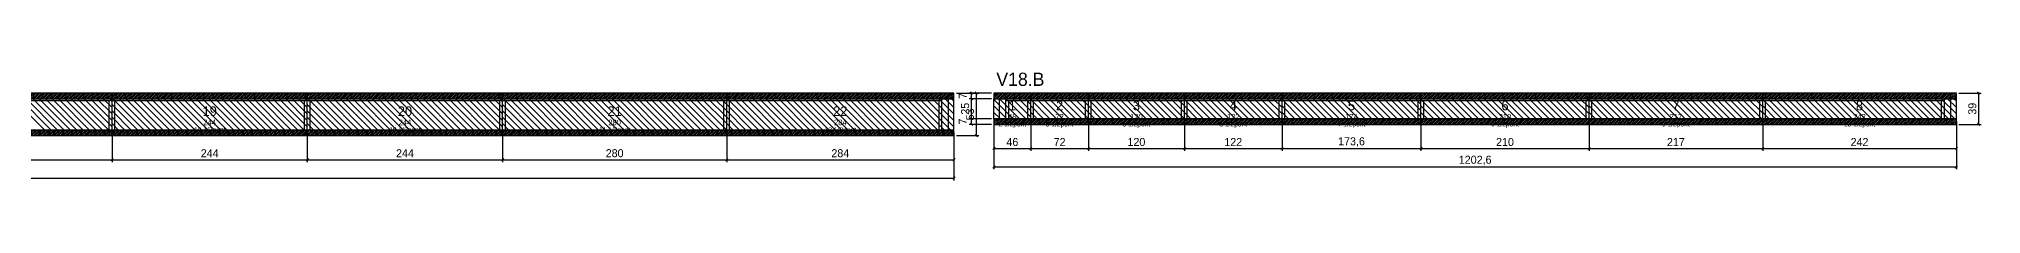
# Model space of a CAD drawing. Extents: x -69 to 4786, y -102 to 33.
# Drawn here: x 2358 to 4786, y -102 to 33 of the extents above; entities that cross this region are included whole.
import ezdxf
from ezdxf.enums import TextEntityAlignment as Align

# ---------------------------------------------------------------- set-up
doc = ezdxf.new("R2010")
doc.units = 0
for name, color, linetype in [('5', 5, 'Continuous'), ('COTA', 241, 'Continuous'), ('NOMENCLATURA', 7, 'Continuous'), ('Painéis', 200, 'Continuous'), ('Reaproveitamento', 30, 'Continuous'), ('SARR_2.2x7', 40, 'Continuous'), ('SARR_3.5x7', 81, 'Continuous'), ('SCO-___-LAJ', 224, 'Continuous'), ('texto', 7, 'Continuous')]:
    doc.layers.add(name, color=color, linetype=linetype)
doc.dimstyles.new('PAINEL', dxfattribs={"dimtxt": 10, "dimasz": 3, "dimexe": 3, "dimexo": 3, "dimgap": 3, "dimtad": 1, "dimblk": 'OBLIQUE', "dimblk1": 'OBLIQUE', "dimcen": 2.5, "dimclrd": 4, "dimclre": 4, "dimclrt": 240, "dimazin": 3, "dimtfac": 1, "dimtmove": 0, "dimatfit": 3})

# ---------------------------------------------------------------- blocks, each defined once
blk = doc.blocks.new('_OBLIQUE')
at = {"color": 0, "linetype": 'BYBLOCK'}
blk.add_line((-0.5, -0.5), (0.5, 0.5), dxfattribs=at)

msp = doc.modelspace()

# ---------------------------------------------------------------- hatches: boundary and pattern name
at = {"layer": 'COTA'}
h = msp.add_hatch(dxfattribs=at)
h.set_pattern_fill('ANSI31', scale=0.5)
h.paths.add_polyline_path([(2206, 0), (2450, 0), (2450, 7), (2206, 7)])
h = msp.add_hatch(dxfattribs=at)
h.set_pattern_fill('ANSI31', scale=0.5)
h.paths.add_polyline_path([(2450, 0), (2694, 0), (2694, 7), (2450, 7)])
h = msp.add_hatch(dxfattribs=at)
h.set_pattern_fill('ANSI31', scale=0.5)
h.paths.add_polyline_path([(2694, 0), (2938, 0), (2938, 7), (2694, 7)])
h = msp.add_hatch(dxfattribs=at)
h.set_pattern_fill('ANSI31', scale=0.5)
h.paths.add_polyline_path([(2938, 0), (3218, 0), (3218, 7), (2938, 7)])
h = msp.add_hatch(dxfattribs=at)
h.set_pattern_fill('ANSI31', scale=0.5)
h.paths.add_polyline_path([(3218, 0), (3502, 0), (3502, 7), (3218, 7)])
h = msp.add_hatch(dxfattribs=at)
h.set_pattern_fill('ANSI31', scale=0.5)
h.paths.add_polyline_path([(3552, 0), (3598, 0), (3598, 7), (3552, 7)])
h = msp.add_hatch(dxfattribs=at)
h.set_pattern_fill('ANSI31', scale=0.5)
h.paths.add_polyline_path([(3598, 0), (3670, 0), (3670, 7), (3598, 7)])
h = msp.add_hatch(dxfattribs=at)
h.set_pattern_fill('ANSI31', scale=0.5)
h.paths.add_polyline_path([(3670, 0), (3790, 0), (3790, 7), (3670, 7)])
h = msp.add_hatch(dxfattribs=at)
h.set_pattern_fill('ANSI31', scale=0.5)
h.paths.add_polyline_path([(3790, 0), (3912, 0), (3912, 7), (3790, 7)])
h = msp.add_hatch(dxfattribs=at)
h.set_pattern_fill('ANSI31', scale=0.5)
h.paths.add_polyline_path([(3912, 0), (4085.6, 0), (4085.6, 7), (3912, 7)])
h = msp.add_hatch(dxfattribs=at)
h.set_pattern_fill('ANSI31', scale=0.5)
h.paths.add_polyline_path([(4085.6, 0), (4295.6, 0), (4295.6, 7), (4085.6, 7)])
h = msp.add_hatch(dxfattribs=at)
h.set_pattern_fill('ANSI31', scale=0.5)
h.paths.add_polyline_path([(4295.6, 0), (4512.6, 0), (4512.6, 7), (4295.6, 7)])
h = msp.add_hatch(dxfattribs=at)
h.set_pattern_fill('ANSI31', scale=0.5)
h.paths.add_polyline_path([(4512.6, 0), (4754.6, 0), (4754.6, 7), (4512.6, 7)])
h = msp.add_hatch(dxfattribs=at)
h.set_pattern_fill('ANSI31', scale=0.5)
h.paths.add_polyline_path([(2206, -46), (2450, -46), (2450, -39), (2206, -39)])
h = msp.add_hatch(dxfattribs=at)
h.set_pattern_fill('ANSI31', scale=0.5)
h.paths.add_polyline_path([(2450, -46), (2694, -46), (2694, -39), (2450, -39)])
h = msp.add_hatch(dxfattribs=at)
h.set_pattern_fill('ANSI31', scale=0.5)
h.paths.add_polyline_path([(2694, -46), (2938, -46), (2938, -39), (2694, -39)])
h = msp.add_hatch(dxfattribs=at)
h.set_pattern_fill('ANSI31', scale=0.5)
h.paths.add_polyline_path([(2938, -46), (3218, -46), (3218, -39), (2938, -39)])
h = msp.add_hatch(dxfattribs=at)
h.set_pattern_fill('ANSI31', scale=0.5)
h.paths.add_polyline_path([(3218, -46), (3502, -46), (3502, -39), (3218, -39)])
h = msp.add_hatch(dxfattribs=at)
h.set_pattern_fill('ANSI31', scale=0.5)
h.paths.add_polyline_path([(3552, -32), (3598, -32), (3598, -25), (3552, -25)])
h = msp.add_hatch(dxfattribs=at)
h.set_pattern_fill('ANSI31', scale=0.5)
h.paths.add_polyline_path([(3598, -32), (3670, -32), (3670, -25), (3598, -25)])
h = msp.add_hatch(dxfattribs=at)
h.set_pattern_fill('ANSI31', scale=0.5)
h.paths.add_polyline_path([(3670, -32), (3790, -32), (3790, -25), (3670, -25)])
h = msp.add_hatch(dxfattribs=at)
h.set_pattern_fill('ANSI31', scale=0.5)
h.paths.add_polyline_path([(3790, -32), (3912, -32), (3912, -25), (3790, -25)])
h = msp.add_hatch(dxfattribs=at)
h.set_pattern_fill('ANSI31', scale=0.5)
h.paths.add_polyline_path([(3912, -32), (4085.6, -32), (4085.6, -25), (3912, -25)])
h = msp.add_hatch(dxfattribs=at)
h.set_pattern_fill('ANSI31', scale=0.5)
h.paths.add_polyline_path([(4085.6, -32), (4295.6, -32), (4295.6, -25), (4085.6, -25)])
h = msp.add_hatch(dxfattribs=at)
h.set_pattern_fill('ANSI31', scale=0.5)
h.paths.add_polyline_path([(4295.6, -32), (4512.6, -32), (4512.6, -25), (4295.6, -25)])
h = msp.add_hatch(dxfattribs=at)
h.set_pattern_fill('ANSI31', scale=0.5)
h.paths.add_polyline_path([(4512.6, -32), (4754.6, -32), (4754.6, -25), (4512.6, -25)])

# ---------------------------------------------------------------- linework, layer by layer
at = {"layer": 'Painéis'}
for p, q in [((2206, 0), (2450, 0)), ((2450, -39), (2450, 0)), ((2450, -39), (2450, 0)), ((2450, 0), (2694, 0)), ((2450, -39), (2450, 0)), ((2694, -39), (2694, 0)), ((2694, -39), (2694, 0)), ((2694, 0), (2938, 0)), ((2694, -39), (2694, 0)), ((2938, -39), (2938, 0)), ((2938, -39), (2938, 0)), ((2938, 0), (3218, 0)), ((2938, -39), (2938, 0)), ((3218, -39), (3218, 0)), ((3218, -39), (3218, 0)), ((3218, 0), (3502, 0)), ((3218, -39), (3218, 0)), ((3502, -39), (3502, 0)), ((3552, 0), (3598, 0)), ((3552, -25), (3552, 0)), ((3598, -25), (3598, 0)), ((3598, -25), (3598, 0)), ((3598, 0), (3670, 0)), ((3598, -25), (3598, 0)), ((3670, -25), (3670, 0)), ((3670, -25), (3670, 0)), ((3670, 0), (3790, 0)), ((3670, -25), (3670, 0)), ((3790, -25), (3790, 0)), ((3790, -25), (3790, 0)), ((3790, 0), (3912, 0)), ((3790, -25), (3790, 0)), ((3912, -25), (3912, 0)), ((3912, -25), (3912, 0)), ((3912, 0), (4085.6, 0)), ((3912, -25), (3912, 0)), ((4085.6, -25), (4085.6, 0)), ((4085.6, -25), (4085.6, 0)), ((4085.6, 0), (4295.6, 0)), ((4085.6, -25), (4085.6, 0)), ((4295.6, -25), (4295.6, 0)), ((4295.6, -25), (4295.6, 0)), ((4295.6, 0), (4512.6, 0)), ((4295.6, -25), (4295.6, 0)), ((4512.6, -25), (4512.6, 0)), ((4512.6, -25), (4512.6, 0)), ((4512.6, 0), (4754.6, 0)), ((4512.6, -25), (4512.6, 0)), ((4754.6, -25), (4754.6, 0)), ((2206, -39), (2450, -39)), ((2450, -39), (2694, -39)), ((2694, -39), (2938, -39)), ((2938, -39), (3218, -39)), ((3218, -39), (3502, -39)), ((3552, -25), (3598, -25)), ((3598, -25), (3670, -25)), ((3670, -25), (3790, -25)), ((3790, -25), (3912, -25)), ((3912, -25), (4085.6, -25)), ((4085.6, -25), (4295.6, -25)), ((4295.6, -25), (4512.6, -25)), ((4512.6, -25), (4754.6, -25))]:
    msp.add_line(p, q, dxfattribs=at)
at = {"layer": 'Reaproveitamento', "color": 30}
for p, q in [((2366, -39), (2327, 0)), ((2374, -39), (2335, 0)), ((2382, -39), (2343, 0)), ((2390, -39), (2351, 0)), ((2398, -39), (2359, 0)), ((2406, -39), (2367, 0)), ((2414, -39), (2375, 0)), ((2422, -39), (2383, 0)), ((2430, -39), (2391, 0)), ((2438, -39), (2399, 0)), ((2446, -39), (2407, 0)), ((2450, -35), (2415, 0)), ((2450, -27), (2423, 0)), ((2450, -19), (2431, 0)), ((2450, -11), (2439, 0)), ((2450, -3), (2447, 0)), ((2490, -39), (2451, 0)), ((2498, -39), (2459, 0)), ((2506, -39), (2467, 0)), ((2514, -39), (2475, 0)), ((2522, -39), (2483, 0)), ((2530, -39), (2491, 0)), ((2538, -39), (2499, 0)), ((2546, -39), (2507, 0)), ((2554, -39), (2515, 0)), ((2562, -39), (2523, 0)), ((2570, -39), (2531, 0)), ((2578, -39), (2539, 0)), ((2586, -39), (2547, 0)), ((2594, -39), (2555, 0)), ((2602, -39), (2563, 0)), ((2610, -39), (2571, 0)), ((2618, -39), (2579, 0)), ((2626, -39), (2587, 0)), ((2634, -39), (2595, 0)), ((2642, -39), (2603, 0)), ((2650, -39), (2611, 0)), ((2658, -39), (2619, 0)), ((2666, -39), (2627, 0)), ((2674, -39), (2635, 0)), ((2682, -39), (2643, 0)), ((2690, -39), (2651, 0)), ((2694, -35), (2659, 0)), ((2694, -27), (2667, 0)), ((2694, -19), (2675, 0)), ((2694, -11), (2683, 0)), ((2694, -3), (2691, 0)), ((2734, -39), (2695, 0)), ((2742, -39), (2703, 0)), ((2750, -39), (2711, 0)), ((2758, -39), (2719, 0)), ((2766, -39), (2727, 0)), ((2774, -39), (2735, 0)), ((2782, -39), (2743, 0)), ((2790, -39), (2751, 0)), ((2798, -39), (2759, 0)), ((2806, -39), (2767, 0)), ((2814, -39), (2775, 0)), ((2822, -39), (2783, 0)), ((2830, -39), (2791, 0)), ((2838, -39), (2799, 0)), ((2846, -39), (2807, 0)), ((2854, -39), (2815, 0)), ((2862, -39), (2823, 0)), ((2870, -39), (2831, 0)), ((2878, -39), (2839, 0)), ((2886, -39), (2847, 0)), ((2894, -39), (2855, 0)), ((2902, -39), (2863, 0)), ((2910, -39), (2871, 0)), ((2918, -39), (2879, 0)), ((2926, -39), (2887, 0)), ((2934, -39), (2895, 0)), ((2938, -35), (2903, 0)), ((2938, -27), (2911, 0)), ((2938, -19), (2919, 0)), ((2938, -11), (2927, 0)), ((2938, -3), (2935, 0)), ((2978, -39), (2939, 0)), ((2986, -39), (2947, 0)), ((2994, -39), (2955, 0)), ((3002, -39), (2963, 0)), ((3010, -39), (2971, 0)), ((3018, -39), (2979, 0)), ((3026, -39), (2987, 0)), ((3034, -39), (2995, 0)), ((3042, -39), (3003, 0)), ((3050, -39), (3011, 0)), ((3058, -39), (3019, 0)), ((3066, -39), (3027, 0)), ((3074, -39), (3035, 0)), ((3082, -39), (3043, 0)), ((3090, -39), (3051, 0)), ((3098, -39), (3059, 0)), ((3106, -39), (3067, 0)), ((3114, -39), (3075, 0)), ((3122, -39), (3083, 0)), ((3130, -39), (3091, 0)), ((3138, -39), (3099, 0)), ((3146, -39), (3107, 0)), ((3154, -39), (3115, 0)), ((3162, -39), (3123, 0)), ((3170, -39), (3131, 0)), ((3178, -39), (3139, 0)), ((3186, -39), (3147, 0)), ((3194, -39), (3155, 0)), ((3202, -39), (3163, 0)), ((3210, -39), (3171, 0)), ((3218, -39), (3179, 0)), ((3218, -31), (3187, 0)), ((3218, -23), (3195, 0)), ((3218, -15), (3203, 0)), ((3218, -7), (3211, 0)), ((3258, -39), (3219, 0)), ((3266, -39), (3227, 0)), ((3274, -39), (3235, 0)), ((3282, -39), (3243, 0)), ((3290, -39), (3251, 0)), ((3298, -39), (3259, 0)), ((3306, -39), (3267, 0)), ((3314, -39), (3275, 0)), ((3322, -39), (3283, 0)), ((3330, -39), (3291, 0)), ((3338, -39), (3299, 0)), ((3346, -39), (3307, 0)), ((3354, -39), (3315, 0)), ((3362, -39), (3323, 0)), ((3370, -39), (3331, 0)), ((3378, -39), (3339, 0)), ((3386, -39), (3347, 0)), ((3394, -39), (3355, 0)), ((3402, -39), (3363, 0)), ((3410, -39), (3371, 0)), ((3418, -39), (3379, 0)), ((3426, -39), (3387, 0)), ((3434, -39), (3395, 0)), ((3442, -39), (3403, 0)), ((3450, -39), (3411, 0)), ((3458, -39), (3419, 0)), ((3466, -39), (3427, 0)), ((3474, -39), (3435, 0)), ((3482, -39), (3443, 0)), ((3490, -39), (3451, 0)), ((3498, -39), (3459, 0)), ((3502, -35), (3467, 0)), ((3502, -27), (3475, 0)), ((3502, -19), (3483, 0)), ((3502, -11), (3491, 0)), ((3502, -3), (3499, 0)), ((3584, -25), (3559, 0)), ((3592, -25), (3567, 0)), ((3598, -23), (3575, 0)), ((3598, -15), (3583, 0)), ((3598, -7), (3591, 0)), ((3630, -25), (3605, 0)), ((3638, -25), (3613, 0)), ((3646, -25), (3621, 0)), ((3654, -25), (3629, 0)), ((3662, -25), (3637, 0)), ((3670, -25), (3645, 0)), ((3670, -17), (3653, 0)), ((3670, -9), (3661, 0)), ((3670, -1), (3669, 0)), ((3702, -25), (3677, 0)), ((3710, -25), (3685, 0)), ((3718, -25), (3693, 0)), ((3726, -25), (3701, 0)), ((3734, -25), (3709, 0)), ((3742, -25), (3717, 0)), ((3750, -25), (3725, 0)), ((3758, -25), (3733, 0)), ((3766, -25), (3741, 0)), ((3774, -25), (3749, 0)), ((3782, -25), (3757, 0)), ((3790, -25), (3765, 0)), ((3790, -17), (3773, 0)), ((3790, -9), (3781, 0)), ((3790, -1), (3789, 0)), ((3822, -25), (3797, 0)), ((3830, -25), (3805, 0)), ((3838, -25), (3813, 0)), ((3846, -25), (3821, 0)), ((3854, -25), (3829, 0)), ((3862, -25), (3837, 0)), ((3870, -25), (3845, 0)), ((3878, -25), (3853, 0)), ((3886, -25), (3861, 0)), ((3894, -25), (3869, 0)), ((3902, -25), (3877, 0)), ((3910, -25), (3885, 0)), ((3912, -19), (3893, 0)), ((3912, -11), (3901, 0)), ((3912, -3), (3909, 0)), ((3944, -25), (3919, 0)), ((3952, -25), (3927, 0)), ((3960, -25), (3935, 0)), ((3968, -25), (3943, 0)), ((3976, -25), (3951, 0)), ((3984, -25), (3959, 0)), ((3992, -25), (3967, 0)), ((4000, -25), (3975, 0)), ((4008, -25), (3983, 0)), ((4016, -25), (3991, 0)), ((4024, -25), (3999, 0)), ((4032, -25), (4007, 0)), ((4040, -25), (4015, 0)), ((4048, -25), (4023, 0)), ((4056, -25), (4031, 0)), ((4064, -25), (4039, 0)), ((4072, -25), (4047, 0)), ((4080, -25), (4055, 0)), ((4085.6, -22.6), (4063, 0)), ((4085.6, -14.6), (4071, 0)), ((4085.6, -6.6), (4079, 0)), ((4117.6, -25), (4092.6, 0)), ((4125.6, -25), (4100.6, 0)), ((4133.6, -25), (4108.6, 0)), ((4141.6, -25), (4116.6, 0)), ((4149.6, -25), (4124.6, 0)), ((4157.6, -25), (4132.6, 0)), ((4165.6, -25), (4140.6, 0)), ((4173.6, -25), (4148.6, 0)), ((4181.6, -25), (4156.6, 0)), ((4189.6, -25), (4164.6, 0)), ((4197.6, -25), (4172.6, 0)), ((4205.6, -25), (4180.6, 0)), ((4213.6, -25), (4188.6, 0)), ((4221.6, -25), (4196.6, 0)), ((4229.6, -25), (4204.6, 0)), ((4237.6, -25), (4212.6, 0)), ((4245.6, -25), (4220.6, 0)), ((4253.6, -25), (4228.6, 0)), ((4261.6, -25), (4236.6, 0)), ((4269.6, -25), (4244.6, 0)), ((4277.6, -25), (4252.6, 0)), ((4285.6, -25), (4260.6, 0)), ((4293.6, -25), (4268.6, 0)), ((4295.6, -19), (4276.6, 0)), ((4295.6, -11), (4284.6, 0)), ((4295.6, -3), (4292.6, 0)), ((4327.6, -25), (4302.6, 0)), ((4335.6, -25), (4310.6, 0)), ((4343.6, -25), (4318.6, 0)), ((4351.6, -25), (4326.6, 0)), ((4359.6, -25), (4334.6, 0)), ((4367.6, -25), (4342.6, 0)), ((4375.6, -25), (4350.6, 0)), ((4383.6, -25), (4358.6, 0)), ((4391.6, -25), (4366.6, 0)), ((4399.6, -25), (4374.6, 0)), ((4407.6, -25), (4382.6, 0)), ((4415.6, -25), (4390.6, 0)), ((4423.6, -25), (4398.6, 0)), ((4431.6, -25), (4406.6, 0)), ((4439.6, -25), (4414.6, 0)), ((4447.6, -25), (4422.6, 0)), ((4455.6, -25), (4430.6, 0)), ((4463.6, -25), (4438.6, 0)), ((4471.6, -25), (4446.6, 0)), ((4479.6, -25), (4454.6, 0)), ((4487.6, -25), (4462.6, 0)), ((4495.6, -25), (4470.6, 0)), ((4503.6, -25), (4478.6, 0)), ((4511.6, -25), (4486.6, 0)), ((4512.6, -18), (4494.6, 0)), ((4512.6, -10), (4502.6, 0)), ((4512.6, -2), (4510.6, 0)), ((4544.6, -25), (4519.6, 0)), ((4552.6, -25), (4527.6, 0)), ((4560.6, -25), (4535.6, 0)), ((4568.6, -25), (4543.6, 0)), ((4576.6, -25), (4551.6, 0)), ((4584.6, -25), (4559.6, 0)), ((4592.6, -25), (4567.6, 0)), ((4600.6, -25), (4575.6, 0)), ((4608.6, -25), (4583.6, 0)), ((4616.6, -25), (4591.6, 0)), ((4624.6, -25), (4599.6, 0)), ((4632.6, -25), (4607.6, 0)), ((4640.6, -25), (4615.6, 0)), ((4648.6, -25), (4623.6, 0)), ((4656.6, -25), (4631.6, 0)), ((4664.6, -25), (4639.6, 0)), ((4672.6, -25), (4647.6, 0)), ((4680.6, -25), (4655.6, 0)), ((4688.6, -25), (4663.6, 0)), ((4696.6, -25), (4671.6, 0)), ((4704.6, -25), (4679.6, 0)), ((4712.6, -25), (4687.6, 0)), ((4720.6, -25), (4695.6, 0)), ((4728.6, -25), (4703.6, 0)), ((4736.6, -25), (4711.6, 0)), ((4744.6, -25), (4719.6, 0)), ((4752.6, -25), (4727.6, 0)), ((4754.6, -19), (4735.6, 0)), ((4754.6, -11), (4743.6, 0)), ((4754.6, -3), (4751.6, 0)), ((2482, -39), (2450, -7)), ((2474, -39), (2450, -15)), ((2466, -39), (2450, -23)), ((2726, -39), (2694, -7)), ((2718, -39), (2694, -15)), ((2710, -39), (2694, -23)), ((2970, -39), (2938, -7)), ((2962, -39), (2938, -15)), ((2954, -39), (2938, -23)), ((3250, -39), (3218, -7)), ((3242, -39), (3218, -15)), ((3234, -39), (3218, -23)), ((3576, -25), (3552, -1)), ((3568, -25), (3552, -9)), ((3560, -25), (3552, -17)), ((3622, -25), (3598, -1)), ((3614, -25), (3598, -9)), ((3606, -25), (3598, -17)), ((3694, -25), (3670, -1)), ((3686, -25), (3670, -9)), ((3678, -25), (3670, -17)), ((3814, -25), (3790, -1)), ((3806, -25), (3790, -9)), ((3798, -25), (3790, -17)), ((3936, -25), (3912, -1)), ((3928, -25), (3912, -9)), ((3920, -25), (3912, -17)), ((4109.6, -25), (4085.6, -1)), ((4101.6, -25), (4085.6, -9)), ((4093.6, -25), (4085.6, -17)), ((4319.6, -25), (4295.6, -1)), ((4311.6, -25), (4295.6, -9)), ((4303.6, -25), (4295.6, -17)), ((4536.6, -25), (4512.6, -1)), ((4528.6, -25), (4512.6, -9)), ((4520.6, -25), (4512.6, -17)), ((2458, -39), (2450, -31)), ((2450, -39), (2450, -39)), ((2702, -39), (2694, -31)), ((2694, -39), (2694, -39)), ((2946, -39), (2938, -31)), ((2938, -39), (2938, -39)), ((3226, -39), (3218, -31)), ((3218, -39), (3218, -39)), ((3552, -25), (3552, -25)), ((3598, -25), (3598, -25)), ((3670, -25), (3670, -25)), ((3790, -25), (3790, -25)), ((3912, -25), (3912, -25)), ((4085.6, -25), (4085.6, -25)), ((4295.6, -25), (4295.6, -25)), ((4512.6, -25), (4512.6, -25))]:
    msp.add_line(p, q, dxfattribs=at)
at = {"layer": 'SARR_2.2x7'}
for p, q in [((3495, -39), (3495, 0)), ((3559, -25), (3559, 0)), ((4747.6, -25), (4747.6, 0)), ((2206, -2.2), (2450, -2.2)), ((2450, -2.2), (2694, -2.2)), ((2694, -2.2), (2938, -2.2)), ((2938, -2.2), (3218, -2.2)), ((3218, -2.2), (3487, -2.2)), ((3567, -2.2), (3598, -2.2)), ((3598, -2.2), (3670, -2.2)), ((3670, -2.2), (3790, -2.2)), ((3790, -2.2), (3912, -2.2)), ((3912, -2.2), (4085.6, -2.2)), ((4085.6, -2.2), (4295.6, -2.2)), ((4295.6, -2.2), (4512.6, -2.2)), ((4512.6, -2.2), (4739.6, -2.2))]:
    msp.add_line(p, q, dxfattribs=at)
at = {"layer": 'SARR_3.5x7'}
for p, q in [((2450, -39), (2450, 0)), ((2450, -39), (2450, 0)), ((2694, -39), (2694, 0)), ((2694, -39), (2694, 0)), ((2938, -39), (2938, 0)), ((2938, -39), (2938, 0)), ((3218, -39), (3218, 0)), ((3218, -39), (3218, 0)), ((3487, -39), (3487, 0)), ((3567, -25), (3567, 0)), ((3598, -25), (3598, 0)), ((3598, -25), (3598, 0)), ((3670, -25), (3670, 0)), ((3670, -25), (3670, 0)), ((3790, -25), (3790, 0)), ((3790, -25), (3790, 0)), ((3912, -25), (3912, 0)), ((3912, -25), (3912, 0)), ((4085.6, -25), (4085.6, 0)), ((4085.6, -25), (4085.6, 0)), ((4295.6, -25), (4295.6, 0)), ((4295.6, -25), (4295.6, 0)), ((4512.6, -25), (4512.6, 0)), ((4512.6, -25), (4512.6, 0)), ((4739.6, -25), (4739.6, 0)), ((2446.5, -39), (2446.5, -2.2)), ((2453.5, -39), (2453.5, -2.2)), ((2690.5, -39), (2690.5, -2.2)), ((2697.5, -39), (2697.5, -2.2)), ((2934.5, -39), (2934.5, -2.2)), ((2941.5, -39), (2941.5, -2.2)), ((3214.5, -39), (3214.5, -2.2)), ((3221.5, -39), (3221.5, -2.2)), ((3483.5, -39), (3483.5, -2.2)), ((3570.5, -25), (3570.5, -2.2)), ((3594.5, -25), (3594.5, -2.2)), ((3601.5, -25), (3601.5, -2.2)), ((3666.5, -25), (3666.5, -2.2)), ((3673.5, -25), (3673.5, -2.2)), ((3786.5, -25), (3786.5, -2.2)), ((3793.5, -25), (3793.5, -2.2)), ((3908.5, -25), (3908.5, -2.2)), ((3915.5, -25), (3915.5, -2.2)), ((4082.1, -25), (4082.1, -2.2)), ((4089.1, -25), (4089.1, -2.2)), ((4292.1, -25), (4292.1, -2.2)), ((4299.1, -25), (4299.1, -2.2)), ((4509.1, -25), (4509.1, -2.2)), ((4516.1, -25), (4516.1, -2.2)), ((4736.1, -25), (4736.1, -2.2)), ((2446.5, -39), (2450, -39)), ((2450, -39), (2453.5, -39)), ((2690.5, -39), (2694, -39)), ((2694, -39), (2697.5, -39)), ((2934.5, -39), (2938, -39)), ((2938, -39), (2941.5, -39)), ((3214.5, -39), (3218, -39)), ((3218, -39), (3221.5, -39)), ((3483.5, -39), (3487, -39)), ((3567, -25), (3570.5, -25)), ((3594.5, -25), (3598, -25)), ((3598, -25), (3601.5, -25)), ((3666.5, -25), (3670, -25)), ((3670, -25), (3673.5, -25)), ((3786.5, -25), (3790, -25)), ((3790, -25), (3793.5, -25)), ((3908.5, -25), (3912, -25)), ((3912, -25), (3915.5, -25)), ((4082.1, -25), (4085.6, -25)), ((4085.6, -25), (4089.1, -25)), ((4292.1, -25), (4295.6, -25)), ((4295.6, -25), (4299.1, -25)), ((4509.1, -25), (4512.6, -25)), ((4512.6, -25), (4516.1, -25)), ((4736.1, -25), (4739.6, -25))]:
    msp.add_line(p, q, dxfattribs=at)
at = {"layer": 'SCO-___-LAJ'}
for points in [[(2206, 0), (2450, 0), (2450, 7), (2206, 7)], [(2450, 0), (2694, 0), (2694, 7), (2450, 7)], [(2694, 0), (2938, 0), (2938, 7), (2694, 7)], [(2938, 0), (3218, 0), (3218, 7), (2938, 7)], [(3218, 0), (3502, 0), (3502, 7), (3218, 7)], [(3552, 0), (3598, 0), (3598, 7), (3552, 7)], [(3598, 0), (3670, 0), (3670, 7), (3598, 7)], [(3670, 0), (3790, 0), (3790, 7), (3670, 7)], [(3790, 0), (3912, 0), (3912, 7), (3790, 7)], [(3912, 0), (4085.6, 0), (4085.6, 7), (3912, 7)], [(4085.6, 0), (4295.6, 0), (4295.6, 7), (4085.6, 7)], [(4295.6, 0), (4512.6, 0), (4512.6, 7), (4295.6, 7)], [(4512.6, 0), (4754.6, 0), (4754.6, 7), (4512.6, 7)], [(2206, -46), (2450, -46), (2450, -39), (2206, -39)], [(2450, -46), (2694, -46), (2694, -39), (2450, -39)], [(2694, -46), (2938, -46), (2938, -39), (2694, -39)], [(2938, -46), (3218, -46), (3218, -39), (2938, -39)], [(3218, -46), (3502, -46), (3502, -39), (3218, -39)], [(3552, -32), (3598, -32), (3598, -25), (3552, -25)], [(3598, -32), (3670, -32), (3670, -25), (3598, -25)], [(3670, -32), (3790, -32), (3790, -25), (3670, -25)], [(3790, -32), (3912, -32), (3912, -25), (3790, -25)], [(3912, -32), (4085.6, -32), (4085.6, -25), (3912, -25)], [(4085.6, -32), (4295.6, -32), (4295.6, -25), (4085.6, -25)], [(4295.6, -32), (4512.6, -32), (4512.6, -25), (4295.6, -25)], [(4512.6, -32), (4754.6, -32), (4754.6, -25), (4512.6, -25)]]:
    msp.add_lwpolyline(points, close=True, dxfattribs=at)

# ---------------------------------------------------------------- texts
at = {"layer": '5'}
for s, height, p in [('19', 12, (2572, -15.5)), ('20', 12, (2816, -15.5)), ('21', 12, (3078, -15.5)), ('22', 12, (3360, -15.5)), ('46', 7, (3575, -22.5)), ('1', 12, (3575, -8.5)), ('72', 7, (3634, -22.5)), ('2', 12, (3634, -8.5)), ('120', 7, (3730, -22.5)), ('3', 12, (3730, -8.5)), ('122', 7, (3851, -22.5)), ('4', 12, (3851, -8.5)), ('174', 7, (3998.8, -22.5)), ('5', 12, (3998.8, -8.5)), ('210', 7, (4190.6, -22.5)), ('6', 12, (4190.6, -8.5)), ('217', 7, (4404.1, -22.5)), ('7', 12, (4404.1, -8.5)), ('242', 7, (4633.6, -22.5)), ('8', 12, (4633.6, -8.5)), ('244', 7, (2572, -29.5)), ('244', 7, (2816, -29.5)), ('280', 7, (3078, -29.5)), ('284', 7, (3360, -29.5))]:
    msp.add_text(s, height=height, dxfattribs=at).set_placement(p, align=Align.MIDDLE_CENTER)
at = {"layer": 'NOMENCLATURA'}
msp.add_text('V18.B', height=16.5, dxfattribs=at).set_placement((3555, 16))
at = {"layer": 'texto', "char_height": 6, "attachment_point": 5}
for s, insert in [('10 1/2pont', (2572, -39.5)), ('10 1/2pont', (2816, -39.5)), ('11 1/2pont', (3078, -39.5)), ('12 1/2pont', (3360, -39.5)), ('2 1/2pont', (3575, -32.5)), ('3 1/2pont', (3634, -32.5)), ('5 1/2pont', (3730, -32.5)), ('5 1/2pont', (3851, -32.5)), ('7 1/2pont', (3998.8, -32.5)), ('9 1/2pont', (4190.6, -32.5)), ('9 1/2pont', (4404.1, -32.5)), ('10 1/2pont', (4633.6, -32.5))]:
    msp.add_mtext(s, dxfattribs=dict(at, insert=insert))

# ---------------------------------------------------------------- dimensions: what is measured, and where the dimension line sits
at = {"layer": 'COTA'}
for base, p1, p2 in [((3530, -46), (3502, -46), (3502, 7)), ((3524, 0), (3552, 0), (3552, 7)), ((3524, -25), (3552, -25), (3552, 0)), ((4782.6, -32), (4754.6, -32), (4754.6, 7)), ((3524, -32), (3552, -32), (3552, -25))]:
    msp.add_linear_dim(base=base, p1=p1, p2=p2, angle=90, dimstyle='PAINEL', dxfattribs=at).render()
for base, p1, p2 in [((197, -99), (197, -39), (3502, -39)), ((2206, -76), (2206, -39), (2450, -39)), ((2450, -76), (2450, -39), (2694, -39)), ((2694, -76), (2694, -39), (2938, -39)), ((2938, -76), (2938, -39), (3218, -39)), ((3218, -76), (3218, -39), (3502, -39)), ((3552, -62), (3552, -25), (3598, -25)), ((3552, -85), (3552, -25), (4754.6, -25)), ((3598, -62), (3598, -25), (3670, -25)), ((3670, -62), (3670, -25), (3790, -25)), ((3790, -62), (3790, -25), (3912, -25)), ((3912, -62), (3912, -25), (4085.6, -25)), ((4085.6, -62), (4085.6, -25), (4295.6, -25)), ((4295.6, -62), (4295.6, -25), (4512.6, -25)), ((4512.6, -62), (4512.6, -25), (4754.6, -25))]:
    msp.add_linear_dim(base=base, p1=p1, p2=p2, dimstyle='PAINEL', dxfattribs=at).render()

doc.saveas('drawing.dxf')
